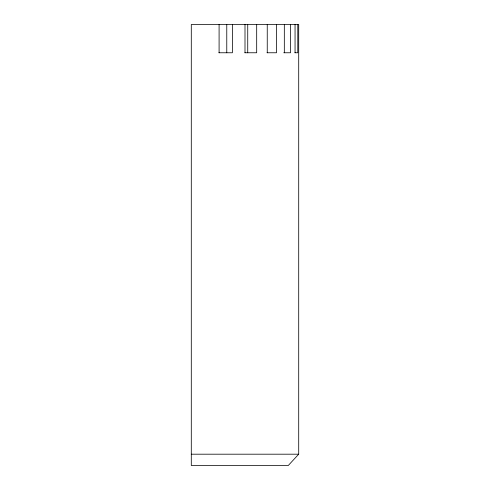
<?xml version="1.0" encoding="UTF-8"?>
<svg xmlns="http://www.w3.org/2000/svg" width="490" height="490" viewBox="0 0 490 490"><rect width="100%" height="100%" fill="white"/><g stroke="black" fill="none" stroke-linecap="round" stroke-linejoin="round"><path stroke-width="0.73" d="M298.71 454.193L288.279 465.5L191.29 465.5L191.29 24.5L298.71 24.5L298.71 454.193L191.29 454.193M218.877 52.767L232.395 52.767L232.395 24.5M244.853 52.767L256.687 52.767L256.687 24.5M267.038 52.767L276.513 52.767L276.513 24.5M283.747 52.767L290.533 52.767L290.533 24.5M294.876 52.767L297.791 52.767L297.791 24.5M295.054 24.5L295.054 52.767M284.322 24.5L284.322 52.767M267.246 24.5L267.246 52.767M247.732 24.5L247.732 52.767M245 24.5L245 52.767M226.772 24.5L226.772 52.767M219.091 24.5L219.091 52.767"/></g></svg>
